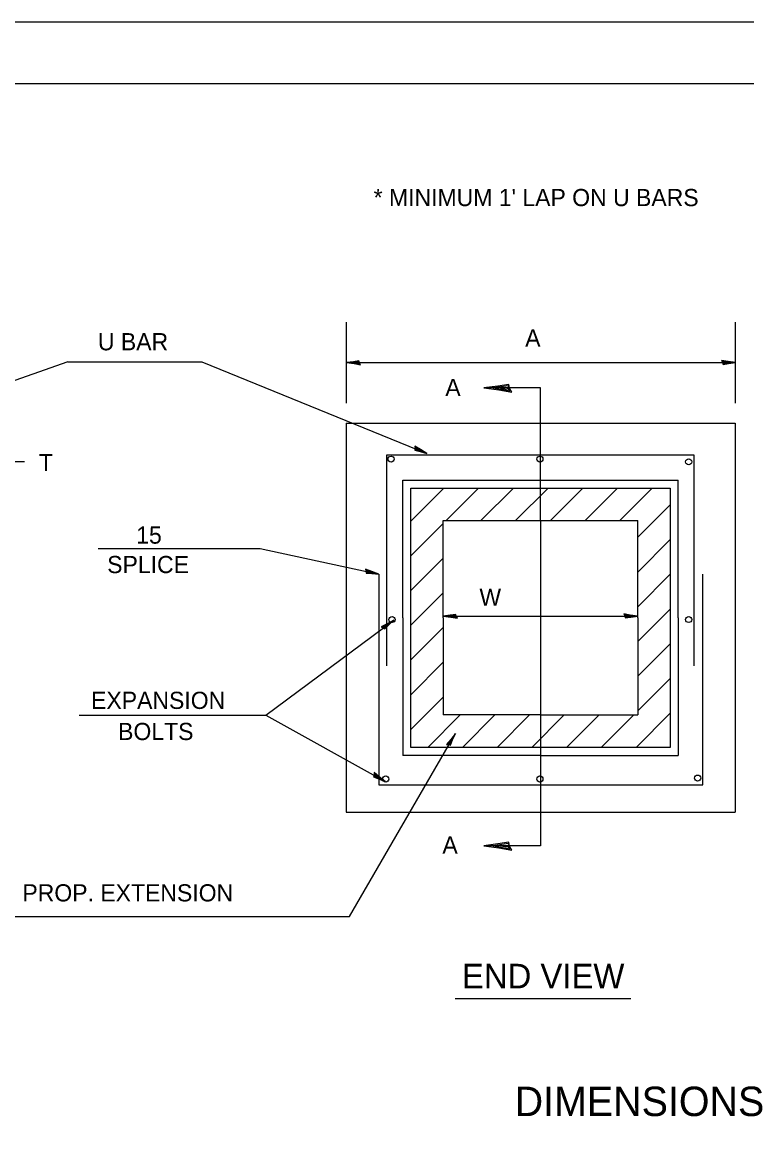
# Model space of a CAD drawing. Extents: x 0 to 2.83, y -0.12 to 1.83.
# Drawn here: x 0.843 to 1.335, y 1.077 to 1.833 of the extents above; entities that cross this region are included whole.
import ezdxf

# ---------------------------------------------------------------- set-up
doc = ezdxf.new("R2010")
doc.units = 0
for name, color, linetype in [('RD_Pr_Roadway_Dimensions', 7, 'Continuous'), ('RD_Pr_Roadway_Notes', 7, 'Continuous'), ('SH_General_Details', 7, 'Continuous'), ('SH_Printer_Plotting_Border', 7, 'Continuous')]:
    doc.layers.add(name, color=color, linetype=linetype)

msp = doc.modelspace()

# ---------------------------------------------------------------- linework, layer by layer
at = {"layer": 'RD_Pr_Roadway_Dimensions'}
for p, q in [((1.06324, 1.57477), (1.06324, 1.62977)), ((1.32724, 1.57477), (1.32724, 1.62977)), ((1.06324, 1.60227), (1.32724, 1.60227)), ((0.81718, 1.53503), (0.84468, 1.53503)), ((1.12893, 1.43017), (1.19493, 1.43017)), ((1.19493, 1.43017), (1.26093, 1.43017))]:
    msp.add_line(p, q, dxfattribs=at)
for points in [[(1.07201, 1.60214), (1.07171, 1.60345), (1.06801, 1.60288), (1.06324, 1.60227), (1.06833, 1.60157), (1.07279, 1.60079), (1.07201, 1.60214), (1.07161, 1.603), (1.06645, 1.60226), (1.0721, 1.60127), (1.07126, 1.60238), (1.06888, 1.60223), (1.07117, 1.60188)], [(1.31848, 1.6024), (1.31878, 1.60109), (1.32248, 1.60166), (1.32725, 1.60227), (1.32216, 1.60297), (1.3177, 1.60375), (1.31848, 1.6024), (1.31887, 1.60153), (1.32404, 1.60228), (1.31839, 1.60327), (1.31923, 1.60216), (1.3216, 1.60231), (1.31932, 1.60266)], [(1.1377, 1.43004), (1.1374, 1.43134), (1.1337, 1.43078), (1.12893, 1.43016), (1.13402, 1.42947), (1.13847, 1.42868), (1.1377, 1.43004), (1.1373, 1.4309), (1.13214, 1.43016), (1.13779, 1.42917), (1.13695, 1.43028), (1.13457, 1.43013), (1.13685, 1.42978)], [(1.25217, 1.43029), (1.25246, 1.42899), (1.25616, 1.42956), (1.26093, 1.43017), (1.25585, 1.43086), (1.25139, 1.43165), (1.25217, 1.43029), (1.25256, 1.42943), (1.25773, 1.43017), (1.25208, 1.43116), (1.25291, 1.43005), (1.25529, 1.4302), (1.25301, 1.43055)]]:
    msp.add_lwpolyline(points, dxfattribs=at)
at = {"layer": 'RD_Pr_Roadway_Notes'}
for p, q in [((0.87421, 1.60279), (0.69799, 1.54124)), ((0.87421, 1.60279), (0.96495, 1.60279)), ((0.96495, 1.60279), (1.11785, 1.54064)), ((0.89469, 1.476), (1.00473, 1.476)), ((1.00473, 1.476), (1.08514, 1.45863)), ((1.00846, 1.36288), (1.09528, 1.42745)), ((0.88189, 1.36288), (1.00846, 1.36288)), ((1.00846, 1.36288), (1.08953, 1.31798)), ((1.06533, 1.22615), (1.13714, 1.35052)), ((0.75553, 1.22615), (1.06533, 1.22615)), ((1.13696, 1.17065), (1.25624, 1.17065))]:
    msp.add_line(p, q, dxfattribs=at)
for points in [[(1.10977, 1.54406), (1.10956, 1.54274), (1.1132, 1.54187), (1.11785, 1.54064), (1.1134, 1.5432), (1.10956, 1.54561), (1.10977, 1.54406), (1.10982, 1.54311), (1.11488, 1.54185), (1.11002, 1.5449), (1.11038, 1.54355), (1.11263, 1.5428), (1.11065, 1.54398)], [(1.0766, 1.46061), (1.07662, 1.45927), (1.08035, 1.45904), (1.08515, 1.45863), (1.08032, 1.46039), (1.07613, 1.46209), (1.0766, 1.46061), (1.07681, 1.45968), (1.08201, 1.45931), (1.0767, 1.46148), (1.07728, 1.46021), (1.07964, 1.45986), (1.07748, 1.46068)], [(1.08817, 1.42232), (1.08919, 1.42145), (1.09182, 1.42412), (1.09528, 1.42745), (1.09078, 1.42498), (1.08674, 1.42294), (1.08817, 1.42232), (1.089, 1.42187), (1.09271, 1.42554), (1.08758, 1.42297), (1.08892, 1.42258), (1.09073, 1.42411), (1.08869, 1.42303)], [(1.13264, 1.343), (1.13392, 1.3426), (1.13528, 1.34609), (1.13714, 1.35053), (1.13399, 1.34647), (1.13108, 1.343), (1.13264, 1.343), (1.13359, 1.34291), (1.13553, 1.34775), (1.13185, 1.34335), (1.13323, 1.34352), (1.13429, 1.34566), (1.13284, 1.34386)], [(1.08192, 1.32234), (1.08155, 1.32105), (1.08506, 1.31976), (1.08953, 1.31798), (1.08542, 1.32105), (1.0819, 1.3239), (1.08192, 1.32234), (1.08185, 1.32139), (1.08673, 1.31954), (1.08227, 1.32314), (1.08246, 1.32176), (1.08461, 1.32074), (1.08279, 1.32216)]]:
    msp.add_lwpolyline(points, dxfattribs=at)
at = {"layer": 'SH_General_Details'}
for p, q in [((2.83333, 1.83333), (-0.00001, 1.83333)), ((1.19493, 1.58511), (1.15643, 1.58511)), ((1.19493, 1.49507), (1.19493, 1.58511)), ((1.06293, 1.56107), (1.32693, 1.56107)), ((1.06293, 1.56107), (1.06293, 1.29707)), ((1.32693, 1.56107), (1.32693, 1.29707)), ((1.29927, 1.53949), (1.09027, 1.53949)), ((1.09027, 1.53949), (1.09027, 1.39649)), ((1.29927, 1.39649), (1.29927, 1.53949)), ((1.10143, 1.52257), (1.19493, 1.52257)), ((1.10143, 1.42907), (1.10143, 1.52257)), ((1.19493, 1.52257), (1.28843, 1.52257)), ((1.28843, 1.42907), (1.28843, 1.52257)), ((1.10693, 1.51707), (1.19493, 1.51707)), ((1.10693, 1.42907), (1.10693, 1.51707)), ((1.19493, 1.51707), (1.28293, 1.51707)), ((1.28293, 1.51707), (1.28293, 1.42907)), ((1.12893, 1.42907), (1.12893, 1.49507)), ((1.12893, 1.49507), (1.19493, 1.49507)), ((1.19493, 1.49507), (1.26093, 1.49507)), ((1.19493, 1.49507), (1.19493, 1.36307)), ((1.26093, 1.42907), (1.26093, 1.49507)), ((1.08514, 1.45863), (1.08514, 1.31563)), ((1.30515, 1.31563), (1.30515, 1.45863)), ((1.10143, 1.42907), (1.10143, 1.33557)), ((1.10693, 1.34107), (1.10693, 1.42907)), ((1.12893, 1.42907), (1.12893, 1.36307)), ((1.26093, 1.42907), (1.26093, 1.36307)), ((1.28293, 1.42907), (1.28293, 1.34107)), ((1.28843, 1.42907), (1.28843, 1.33557)), ((1.19493, 1.36307), (1.12893, 1.36307)), ((1.19493, 1.36307), (1.26093, 1.36307)), ((1.19493, 1.36307), (1.19493, 1.27426)), ((1.19493, 1.34107), (1.10693, 1.34107)), ((1.28293, 1.34107), (1.19493, 1.34107)), ((1.19493, 1.33557), (1.10143, 1.33557)), ((1.19493, 1.33557), (1.28843, 1.33557)), ((1.08514, 1.31563), (1.30515, 1.31563)), ((1.06293, 1.29707), (1.32693, 1.29707)), ((1.19493, 1.27426), (1.15643, 1.27426))]:
    msp.add_line(p, q, dxfattribs=at)
msp.add_lwpolyline([(0.16666, 1.79167), (2.79166, 1.79167), (2.79166, 0.04167), (0.16666, 0.04167)], close=True, dxfattribs=at)
for points in [[(1.17396, 1.58485), (1.17336, 1.58747), (1.16597, 1.58633), (1.15643, 1.58511), (1.1666, 1.58371), (1.17552, 1.58215), (1.17396, 1.58485), (1.17317, 1.58658), (1.16284, 1.5851), (1.17414, 1.58311), (1.17246, 1.58534), (1.16771, 1.58504), (1.17228, 1.58434)], [(1.10693, 1.49468), (1.12932, 1.51707)], [(1.13089, 1.49507), (1.15289, 1.51707)], [(1.15446, 1.49507), (1.17646, 1.51707)], [(1.17803, 1.49507), (1.20003, 1.51707)], [(1.2016, 1.49507), (1.2236, 1.51707)], [(1.22517, 1.49507), (1.24717, 1.51707)], [(1.24874, 1.49507), (1.27074, 1.51707)], [(1.26093, 1.48369), (1.28293, 1.50569)], [(1.10693, 1.47111), (1.12893, 1.49311)], [(1.26093, 1.46012), (1.28293, 1.48212)], [(1.10693, 1.44754), (1.12893, 1.46954)], [(1.26093, 1.43655), (1.28293, 1.45855)], [(1.10693, 1.42397), (1.12893, 1.44597)], [(1.12893, 1.42907), (1.12893, 1.42907), (1.12893, 1.42907)], [(1.26093, 1.41298), (1.28293, 1.43498)], [(1.26093, 1.42908), (1.26093, 1.42908), (1.26093, 1.42908)], [(1.10693, 1.4004), (1.12893, 1.4224)], [(1.26093, 1.38941), (1.28293, 1.41141)], [(1.10693, 1.37683), (1.12893, 1.39883)], [(1.26093, 1.36584), (1.28293, 1.38784)], [(1.10693, 1.35326), (1.12893, 1.37526)], [(1.11832, 1.34107), (1.14032, 1.36307)], [(1.14189, 1.34107), (1.16389, 1.36307)], [(1.16546, 1.34107), (1.18746, 1.36307)], [(1.18903, 1.34107), (1.21103, 1.36307)], [(1.2126, 1.34108), (1.2346, 1.36307)], [(1.23617, 1.34107), (1.25817, 1.36307)], [(1.25974, 1.34107), (1.28293, 1.36427)], [(1.17396, 1.274), (1.17336, 1.27662), (1.16597, 1.27548), (1.15643, 1.27426), (1.1666, 1.27286), (1.17552, 1.2713), (1.17396, 1.274), (1.17317, 1.27573), (1.16284, 1.27425), (1.17414, 1.27226), (1.17246, 1.27449), (1.16771, 1.27419), (1.17228, 1.27349)]]:
    msp.add_lwpolyline(points, dxfattribs=at)
for centre in [(1.09351, 1.53674), (1.19449, 1.53675), (1.29547, 1.53492), (1.09412, 1.42786), (1.29547, 1.42786), (1.08985, 1.31958), (1.19449, 1.31958), (1.30155, 1.32019)]:
    msp.add_circle(centre, 0.00206, dxfattribs=at)
at = {"layer": 'SH_Printer_Plotting_Border'}
msp.add_lwpolyline([(-0.00001, 0), (2.83333, 0), (2.83333, 1.83333), (-0.00001, 1.83333)], close=True, dxfattribs=at)

# ---------------------------------------------------------------- texts
at = {"layer": 'RD_Pr_Roadway_Dimensions'}
for s, p in [('A', (1.1845, 1.61312)), ('T', (0.85448, 1.52859)), ('W', (1.15345, 1.43723))]:
    msp.add_text(s, height=0.01167, dxfattribs=at).set_placement(p)
at = {"layer": 'RD_Pr_Roadway_Notes'}
for s, height, p in [("* MINIMUM 1' LAP ON U BARS", 0.0116667, (1.08166, 1.70851)), ('U BAR', 0.011667, (0.89452, 1.61063)), ('15', 0.011667, (0.92051, 1.47936)), ('SPLICE', 0.011667, (0.90082, 1.45936)), ('EXPANSION', 0.011667, (0.88989, 1.36716)), ('BOLTS', 0.011667, (0.90822, 1.34603)), ('PROP. EXTENSION', 0.0116667, (0.84328, 1.23647)), ('END VIEW', 0.016667, (1.14161, 1.17747)), ('DIMENSIONS', 0.02, (1.17736, 1.09075))]:
    msp.add_text(s, height=height, dxfattribs=at).set_placement(p)
at = {"layer": 'SH_General_Details'}
for p in [(1.1303, 1.57956), (1.12831, 1.26892)]:
    msp.add_text('A', height=0.01167, dxfattribs=at).set_placement(p)

doc.saveas('drawing.dxf')
